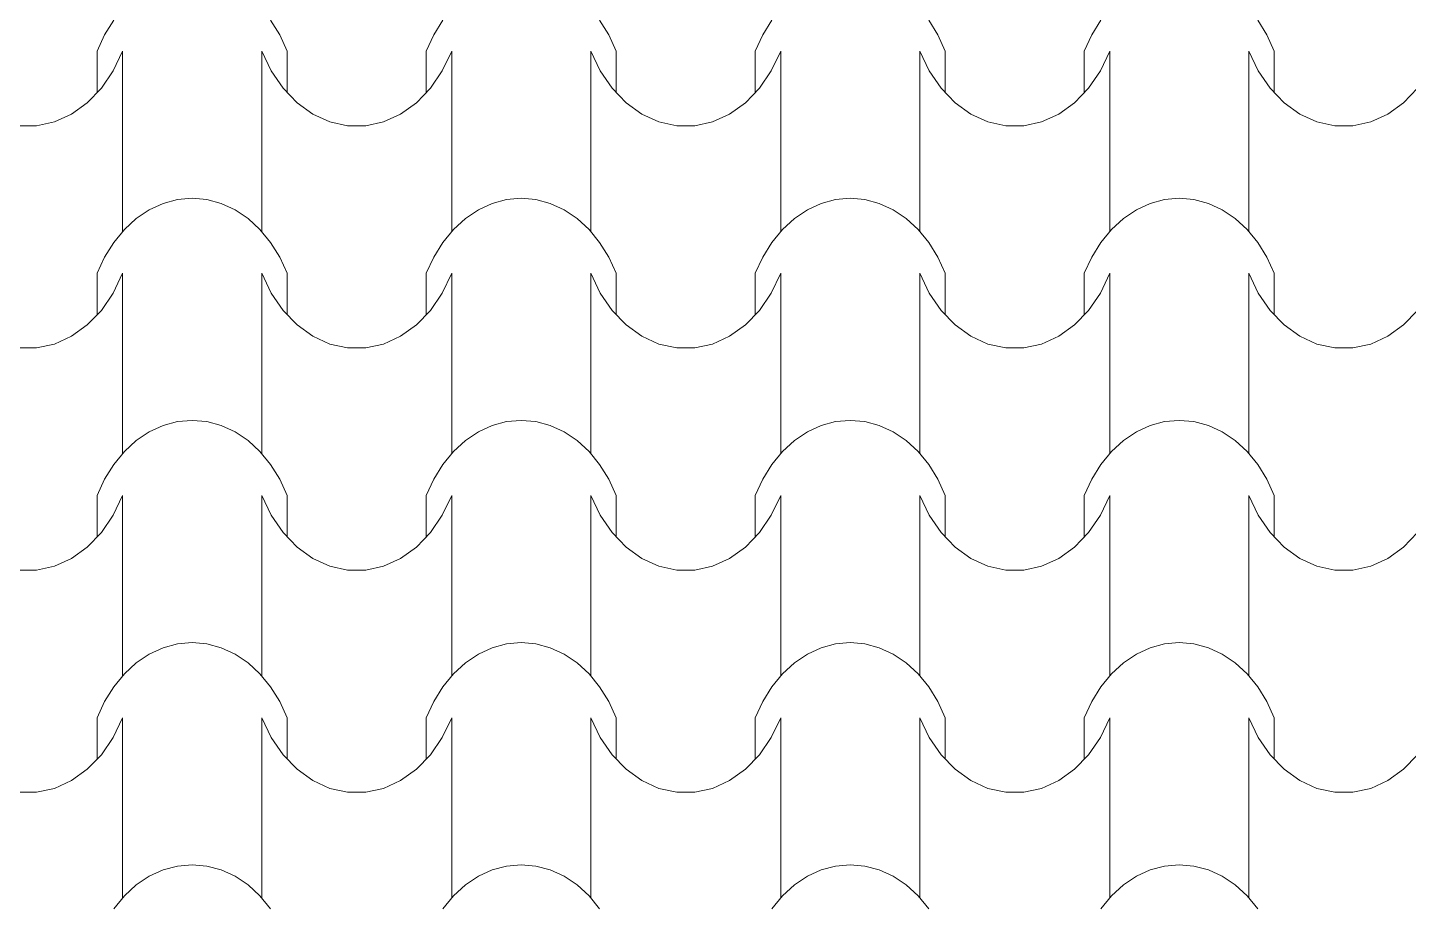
# Model space of a CAD drawing. Header units: millimetres. Extents: x 42452 to 2852333, y -419346 to 834876.
# Drawn here: x 2632399 to 2635234, y 658096 to 659895 of the extents above; entities that cross this region are included whole.
import ezdxf

# ---------------------------------------------------------------- set-up
doc = ezdxf.new("R2010")
doc.units = ezdxf.units.MM
doc.layers.add('M-2 keramitin shtrixi_Ном._пера__21_Pen_No__1', color=7, linetype='Continuous', lineweight=15)
doc.layers.add('memar', color=7, linetype='Continuous', lineweight=25)

# ---------------------------------------------------------------- blocks, each defined once
blk = doc.blocks.new('*X17')
at = {"layer": 'M-2 keramitin shtrixi_Ном._пера__21_Pen_No__1', "color": 7, "linetype": 'Continuous', "lineweight": 15}
for p, q in [((-253782.1, -1359951.9), (-253763.3, -1359921.7)), ((-253441.3, -1359921.7), (-253422.6, -1359951.9)), ((-253106.5, -1359951.9), (-253087.8, -1359921.7)), ((-252765.8, -1359921.7), (-252747.1, -1359951.9)), ((-252430.9, -1359951.9), (-252412.2, -1359921.7)), ((-252090.2, -1359921.7), (-252071.5, -1359951.9)), ((-251755.4, -1359951.9), (-251736.7, -1359921.7)), ((-251414.7, -1359921.7), (-251395.9, -1359951.9)), ((-253797.4, -1359985.1), (-253782.1, -1359951.9)), ((-253422.6, -1359951.9), (-253407.3, -1359985.1)), ((-253121.8, -1359985.1), (-253106.5, -1359951.9)), ((-252747.1, -1359951.9), (-252731.8, -1359985.1)), ((-252446.2, -1359985.1), (-252430.9, -1359951.9)), ((-252071.5, -1359951.9), (-252056.2, -1359985.1)), ((-251770.7, -1359985.1), (-251755.4, -1359951.9)), ((-251395.9, -1359951.9), (-251380.6, -1359985.1)), ((-253797.4, -1360070.2), (-253797.4, -1359985.1)), ((-253745.1, -1359985.1), (-253764.4, -1360025.6)), ((-253745.1, -1360170.2), (-253745.1, -1359985.1)), ((-253459.6, -1360170.2), (-253459.6, -1359985.1)), ((-253440.3, -1360025.6), (-253459.6, -1359985.1)), ((-253407.3, -1360070.2), (-253407.3, -1359985.1)), ((-253121.8, -1360070.2), (-253121.8, -1359985.1)), ((-253069.5, -1359985.1), (-253088.9, -1360025.6)), ((-253069.5, -1360170.2), (-253069.5, -1359985.1)), ((-252784, -1360170.2), (-252784, -1359985.1)), ((-252764.7, -1360025.6), (-252784, -1359985.1)), ((-252731.8, -1360070.2), (-252731.8, -1359985.1)), ((-252446.2, -1360070.2), (-252446.2, -1359985.1)), ((-252394, -1359985.1), (-252413.3, -1360025.6)), ((-252394, -1360170.2), (-252394, -1359985.1)), ((-252108.5, -1360170.2), (-252108.5, -1359985.1)), ((-252089.1, -1360025.6), (-252108.5, -1359985.1)), ((-252056.2, -1360070.2), (-252056.2, -1359985.1)), ((-251770.7, -1360070.2), (-251770.7, -1359985.1)), ((-251718.4, -1359985.1), (-251737.7, -1360025.6)), ((-251718.4, -1360170.2), (-251718.4, -1359985.1)), ((-251432.9, -1360170.2), (-251432.9, -1359985.1)), ((-251413.6, -1360025.6), (-251432.9, -1359985.1)), ((-251380.6, -1360070.2), (-251380.6, -1359985.1)), ((-253764.4, -1360025.6), (-253788.8, -1360061.4)), ((-253415.8, -1360061.4), (-253440.3, -1360025.6)), ((-253088.9, -1360025.6), (-253113.3, -1360061.4)), ((-252740.3, -1360061.4), (-252764.7, -1360025.6)), ((-252413.3, -1360025.6), (-252437.7, -1360061.4)), ((-252064.7, -1360061.4), (-252089.1, -1360025.6)), ((-251737.7, -1360025.6), (-251762.2, -1360061.4)), ((-251389.2, -1360061.4), (-251413.6, -1360025.6)), ((-253788.8, -1360061.4), (-253817.6, -1360091.3)), ((-253387, -1360091.3), (-253415.8, -1360061.4)), ((-253113.3, -1360061.4), (-253142.1, -1360091.3)), ((-252711.5, -1360091.3), (-252740.3, -1360061.4)), ((-252437.7, -1360061.4), (-252466.5, -1360091.3)), ((-252035.9, -1360091.3), (-252064.7, -1360061.4)), ((-251762.2, -1360061.4), (-251791, -1360091.3)), ((-251360.4, -1360091.3), (-251389.2, -1360061.4)), ((-251086.6, -1360061.4), (-251115.4, -1360091.3)), ((-253817.6, -1360091.3), (-253850, -1360114.5)), ((-253354.7, -1360114.5), (-253387, -1360091.3)), ((-253142.1, -1360091.3), (-253174.4, -1360114.5)), ((-252679.1, -1360114.5), (-252711.5, -1360091.3)), ((-252466.5, -1360091.3), (-252498.9, -1360114.5)), ((-252003.6, -1360114.5), (-252035.9, -1360091.3)), ((-251791, -1360091.3), (-251823.3, -1360114.5)), ((-251328, -1360114.5), (-251360.4, -1360091.3)), ((-251115.4, -1360091.3), (-251147.8, -1360114.5)), ((-253885, -1360130.4), (-253921.6, -1360138.4)), ((-253850, -1360114.5), (-253885, -1360130.4)), ((-253319.7, -1360130.4), (-253354.7, -1360114.5)), ((-253283.1, -1360138.4), (-253319.7, -1360130.4)), ((-253209.4, -1360130.4), (-253246, -1360138.4)), ((-253174.4, -1360114.5), (-253209.4, -1360130.4)), ((-252644.1, -1360130.4), (-252679.1, -1360114.5)), ((-252607.6, -1360138.4), (-252644.1, -1360130.4)), ((-252533.9, -1360130.4), (-252570.4, -1360138.4)), ((-252498.9, -1360114.5), (-252533.9, -1360130.4)), ((-251968.6, -1360130.4), (-252003.6, -1360114.5)), ((-251932, -1360138.4), (-251968.6, -1360130.4)), ((-251858.3, -1360130.4), (-251894.9, -1360138.4)), ((-251823.3, -1360114.5), (-251858.3, -1360130.4)), ((-251293, -1360130.4), (-251328, -1360114.5)), ((-251256.4, -1360138.4), (-251293, -1360130.4)), ((-251182.7, -1360130.4), (-251219.3, -1360138.4)), ((-251147.8, -1360114.5), (-251182.7, -1360130.4)), ((-253940.1, -1360138.4), (-253958.7, -1360138.4)), ((-253921.6, -1360138.4), (-253940.1, -1360138.4)), ((-253264.6, -1360138.4), (-253283.1, -1360138.4)), ((-253246, -1360138.4), (-253264.6, -1360138.4)), ((-252589, -1360138.4), (-252607.6, -1360138.4)), ((-252570.4, -1360138.4), (-252589, -1360138.4)), ((-251913.4, -1360138.4), (-251932, -1360138.4)), ((-251894.9, -1360138.4), (-251913.4, -1360138.4)), ((-251237.9, -1360138.4), (-251256.4, -1360138.4)), ((-251219.3, -1360138.4), (-251237.9, -1360138.4)), ((-253745.1, -1360355.3), (-253745.1, -1360170.2)), ((-253459.6, -1360355.3), (-253459.6, -1360170.2)), ((-253069.5, -1360355.3), (-253069.5, -1360170.2)), ((-252784, -1360355.3), (-252784, -1360170.2)), ((-252394, -1360355.3), (-252394, -1360170.2)), ((-252108.5, -1360355.3), (-252108.5, -1360170.2)), ((-251718.4, -1360355.3), (-251718.4, -1360170.2)), ((-251432.9, -1360355.3), (-251432.9, -1360170.2)), ((-253690.3, -1360310.9), (-253662, -1360297.8)), ((-253662, -1360297.8), (-253632.4, -1360289.8)), ((-253632.4, -1360289.8), (-253602.3, -1360287.2)), ((-253602.3, -1360287.2), (-253572.2, -1360289.8)), ((-253572.2, -1360289.8), (-253542.7, -1360297.8)), ((-253542.7, -1360297.8), (-253514.3, -1360310.9)), ((-253014.8, -1360310.9), (-252986.4, -1360297.8)), ((-252986.4, -1360297.8), (-252956.9, -1360289.8)), ((-252956.9, -1360289.8), (-252926.8, -1360287.2)), ((-252926.8, -1360287.2), (-252896.7, -1360289.8)), ((-252896.7, -1360289.8), (-252867.2, -1360297.8)), ((-252867.2, -1360297.8), (-252838.8, -1360310.9)), ((-252339.2, -1360310.9), (-252310.8, -1360297.8)), ((-252310.8, -1360297.8), (-252281.3, -1360289.8)), ((-252281.3, -1360289.8), (-252251.2, -1360287.2)), ((-252251.2, -1360287.2), (-252221.1, -1360289.8)), ((-252221.1, -1360289.8), (-252191.6, -1360297.8)), ((-252191.6, -1360297.8), (-252163.2, -1360310.9)), ((-251663.7, -1360310.9), (-251635.3, -1360297.8)), ((-251635.3, -1360297.8), (-251605.8, -1360289.8)), ((-251605.8, -1360289.8), (-251575.7, -1360287.2)), ((-251575.7, -1360287.2), (-251545.6, -1360289.8)), ((-251545.6, -1360289.8), (-251516, -1360297.8)), ((-251516, -1360297.8), (-251487.7, -1360310.9)), ((-253741.5, -1360351.4), (-253717, -1360328.9)), ((-253717, -1360328.9), (-253690.3, -1360310.9)), ((-253514.3, -1360310.9), (-253487.7, -1360328.9)), ((-253487.7, -1360328.9), (-253463.2, -1360351.4)), ((-253066, -1360351.4), (-253041.5, -1360328.9)), ((-253041.5, -1360328.9), (-253014.8, -1360310.9)), ((-252838.8, -1360310.9), (-252812.1, -1360328.9)), ((-252812.1, -1360328.9), (-252787.6, -1360351.4)), ((-252390.4, -1360351.4), (-252365.9, -1360328.9)), ((-252365.9, -1360328.9), (-252339.2, -1360310.9)), ((-252163.2, -1360310.9), (-252136.5, -1360328.9)), ((-252136.5, -1360328.9), (-252112, -1360351.4)), ((-251714.8, -1360351.4), (-251690.3, -1360328.9)), ((-251690.3, -1360328.9), (-251663.7, -1360310.9)), ((-251487.7, -1360310.9), (-251461, -1360328.9)), ((-251461, -1360328.9), (-251436.5, -1360351.4)), ((-253763.3, -1360378), (-253741.5, -1360351.4)), ((-253463.2, -1360351.4), (-253441.3, -1360378)), ((-253087.8, -1360378), (-253066, -1360351.4)), ((-252787.6, -1360351.4), (-252765.8, -1360378)), ((-252412.2, -1360378), (-252390.4, -1360351.4)), ((-252112, -1360351.4), (-252090.2, -1360378)), ((-251736.7, -1360378), (-251714.8, -1360351.4)), ((-251436.5, -1360351.4), (-251414.7, -1360378)), ((-253782.1, -1360408.2), (-253763.3, -1360378)), ((-253441.3, -1360378), (-253422.6, -1360408.2)), ((-253106.5, -1360408.2), (-253087.8, -1360378)), ((-252765.8, -1360378), (-252747.1, -1360408.2)), ((-252430.9, -1360408.2), (-252412.2, -1360378)), ((-252090.2, -1360378), (-252071.5, -1360408.2)), ((-251755.4, -1360408.2), (-251736.7, -1360378)), ((-251414.7, -1360378), (-251395.9, -1360408.2)), ((-253797.4, -1360441.5), (-253782.1, -1360408.2)), ((-253422.6, -1360408.2), (-253407.3, -1360441.5)), ((-253121.8, -1360441.5), (-253106.5, -1360408.2)), ((-252747.1, -1360408.2), (-252731.8, -1360441.5)), ((-252446.2, -1360441.5), (-252430.9, -1360408.2)), ((-252071.5, -1360408.2), (-252056.2, -1360441.5)), ((-251770.7, -1360441.5), (-251755.4, -1360408.2)), ((-251395.9, -1360408.2), (-251380.6, -1360441.5)), ((-253797.4, -1360526.6), (-253797.4, -1360441.5)), ((-253745.1, -1360441.5), (-253764.4, -1360482)), ((-253745.1, -1360626.6), (-253745.1, -1360441.5)), ((-253459.6, -1360626.6), (-253459.6, -1360441.5)), ((-253440.3, -1360482), (-253459.6, -1360441.5)), ((-253407.3, -1360526.6), (-253407.3, -1360441.5)), ((-253121.8, -1360526.6), (-253121.8, -1360441.5)), ((-253069.5, -1360441.5), (-253088.9, -1360482)), ((-253069.5, -1360626.6), (-253069.5, -1360441.5)), ((-252784, -1360626.6), (-252784, -1360441.5)), ((-252764.7, -1360482), (-252784, -1360441.5)), ((-252731.8, -1360526.6), (-252731.8, -1360441.5)), ((-252446.2, -1360526.6), (-252446.2, -1360441.5)), ((-252394, -1360441.5), (-252413.3, -1360482)), ((-252394, -1360626.6), (-252394, -1360441.5)), ((-252108.5, -1360626.6), (-252108.5, -1360441.5)), ((-252089.1, -1360482), (-252108.5, -1360441.5)), ((-252056.2, -1360526.6), (-252056.2, -1360441.5)), ((-251770.7, -1360526.6), (-251770.7, -1360441.5)), ((-251718.4, -1360441.5), (-251737.7, -1360482)), ((-251718.4, -1360626.6), (-251718.4, -1360441.5)), ((-251432.9, -1360626.6), (-251432.9, -1360441.5)), ((-251413.6, -1360482), (-251432.9, -1360441.5)), ((-251380.6, -1360526.6), (-251380.6, -1360441.5)), ((-253764.4, -1360482), (-253788.8, -1360517.7)), ((-253415.8, -1360517.7), (-253440.3, -1360482)), ((-253088.9, -1360482), (-253113.3, -1360517.7)), ((-252740.3, -1360517.7), (-252764.7, -1360482)), ((-252413.3, -1360482), (-252437.7, -1360517.7)), ((-252064.7, -1360517.7), (-252089.1, -1360482)), ((-251737.7, -1360482), (-251762.2, -1360517.7)), ((-251389.2, -1360517.7), (-251413.6, -1360482)), ((-253788.8, -1360517.7), (-253817.6, -1360547.6)), ((-253387, -1360547.6), (-253415.8, -1360517.7)), ((-253113.3, -1360517.7), (-253142.1, -1360547.6)), ((-252711.5, -1360547.6), (-252740.3, -1360517.7)), ((-252437.7, -1360517.7), (-252466.5, -1360547.6)), ((-252035.9, -1360547.6), (-252064.7, -1360517.7)), ((-251762.2, -1360517.7), (-251791, -1360547.6)), ((-251360.4, -1360547.6), (-251389.2, -1360517.7)), ((-251086.6, -1360517.7), (-251115.4, -1360547.6)), ((-253817.6, -1360547.6), (-253850, -1360570.9)), ((-253354.7, -1360570.9), (-253387, -1360547.6)), ((-253142.1, -1360547.6), (-253174.4, -1360570.9)), ((-252679.1, -1360570.9), (-252711.5, -1360547.6)), ((-252466.5, -1360547.6), (-252498.9, -1360570.9)), ((-252003.6, -1360570.9), (-252035.9, -1360547.6)), ((-251791, -1360547.6), (-251823.3, -1360570.9)), ((-251328, -1360570.9), (-251360.4, -1360547.6)), ((-251115.4, -1360547.6), (-251147.8, -1360570.9)), ((-253885, -1360586.7), (-253921.6, -1360594.8)), ((-253850, -1360570.9), (-253885, -1360586.7)), ((-253319.7, -1360586.7), (-253354.7, -1360570.9)), ((-253283.1, -1360594.8), (-253319.7, -1360586.7)), ((-253209.4, -1360586.7), (-253246, -1360594.8)), ((-253174.4, -1360570.9), (-253209.4, -1360586.7)), ((-252644.1, -1360586.7), (-252679.1, -1360570.9)), ((-252607.6, -1360594.8), (-252644.1, -1360586.7)), ((-252533.9, -1360586.7), (-252570.4, -1360594.8)), ((-252498.9, -1360570.9), (-252533.9, -1360586.7)), ((-251968.6, -1360586.7), (-252003.6, -1360570.9)), ((-251932, -1360594.8), (-251968.6, -1360586.7)), ((-251858.3, -1360586.7), (-251894.9, -1360594.8)), ((-251823.3, -1360570.9), (-251858.3, -1360586.7)), ((-251293, -1360586.7), (-251328, -1360570.9)), ((-251256.4, -1360594.8), (-251293, -1360586.7)), ((-251182.7, -1360586.7), (-251219.3, -1360594.8)), ((-251147.8, -1360570.9), (-251182.7, -1360586.7)), ((-253940.1, -1360594.8), (-253958.7, -1360594.8)), ((-253921.6, -1360594.8), (-253940.1, -1360594.8)), ((-253264.6, -1360594.8), (-253283.1, -1360594.8)), ((-253246, -1360594.8), (-253264.6, -1360594.8)), ((-252589, -1360594.8), (-252607.6, -1360594.8)), ((-252570.4, -1360594.8), (-252589, -1360594.8)), ((-251913.4, -1360594.8), (-251932, -1360594.8)), ((-251894.9, -1360594.8), (-251913.4, -1360594.8)), ((-251237.9, -1360594.8), (-251256.4, -1360594.8)), ((-251219.3, -1360594.8), (-251237.9, -1360594.8)), ((-253745.1, -1360811.6), (-253745.1, -1360626.6)), ((-253459.6, -1360811.6), (-253459.6, -1360626.6)), ((-253069.5, -1360811.6), (-253069.5, -1360626.6)), ((-252784, -1360811.6), (-252784, -1360626.6)), ((-252394, -1360811.6), (-252394, -1360626.6)), ((-252108.5, -1360811.6), (-252108.5, -1360626.6)), ((-251718.4, -1360811.6), (-251718.4, -1360626.6)), ((-251432.9, -1360811.6), (-251432.9, -1360626.6)), ((-253690.3, -1360767.2), (-253662, -1360754.1)), ((-253662, -1360754.1), (-253632.4, -1360746.2)), ((-253632.4, -1360746.2), (-253602.3, -1360743.5)), ((-253602.3, -1360743.5), (-253572.2, -1360746.2)), ((-253572.2, -1360746.2), (-253542.7, -1360754.1)), ((-253542.7, -1360754.1), (-253514.3, -1360767.2)), ((-253014.8, -1360767.2), (-252986.4, -1360754.1)), ((-252986.4, -1360754.1), (-252956.9, -1360746.2)), ((-252956.9, -1360746.2), (-252926.8, -1360743.5)), ((-252926.8, -1360743.5), (-252896.7, -1360746.2)), ((-252896.7, -1360746.2), (-252867.2, -1360754.1)), ((-252867.2, -1360754.1), (-252838.8, -1360767.2)), ((-252339.2, -1360767.2), (-252310.8, -1360754.1)), ((-252310.8, -1360754.1), (-252281.3, -1360746.2)), ((-252281.3, -1360746.2), (-252251.2, -1360743.5)), ((-252251.2, -1360743.5), (-252221.1, -1360746.2)), ((-252221.1, -1360746.2), (-252191.6, -1360754.1)), ((-252191.6, -1360754.1), (-252163.2, -1360767.2)), ((-251663.7, -1360767.2), (-251635.3, -1360754.1)), ((-251635.3, -1360754.1), (-251605.8, -1360746.2)), ((-251605.8, -1360746.2), (-251575.7, -1360743.5)), ((-251575.7, -1360743.5), (-251545.6, -1360746.2)), ((-251545.6, -1360746.2), (-251516, -1360754.1)), ((-251516, -1360754.1), (-251487.7, -1360767.2)), ((-253741.5, -1360807.7), (-253717, -1360785.2)), ((-253717, -1360785.2), (-253690.3, -1360767.2)), ((-253514.3, -1360767.2), (-253487.7, -1360785.2)), ((-253487.7, -1360785.2), (-253463.2, -1360807.7)), ((-253066, -1360807.7), (-253041.5, -1360785.2)), ((-253041.5, -1360785.2), (-253014.8, -1360767.2)), ((-252838.8, -1360767.2), (-252812.1, -1360785.2)), ((-252812.1, -1360785.2), (-252787.6, -1360807.7)), ((-252390.4, -1360807.7), (-252365.9, -1360785.2)), ((-252365.9, -1360785.2), (-252339.2, -1360767.2)), ((-252163.2, -1360767.2), (-252136.5, -1360785.2)), ((-252136.5, -1360785.2), (-252112, -1360807.7)), ((-251714.8, -1360807.7), (-251690.3, -1360785.2)), ((-251690.3, -1360785.2), (-251663.7, -1360767.2)), ((-251487.7, -1360767.2), (-251461, -1360785.2)), ((-251461, -1360785.2), (-251436.5, -1360807.7)), ((-253763.3, -1360834.4), (-253741.5, -1360807.7)), ((-253463.2, -1360807.7), (-253441.3, -1360834.4)), ((-253087.8, -1360834.4), (-253066, -1360807.7)), ((-252787.6, -1360807.7), (-252765.8, -1360834.4)), ((-252412.2, -1360834.4), (-252390.4, -1360807.7)), ((-252112, -1360807.7), (-252090.2, -1360834.4)), ((-251736.7, -1360834.4), (-251714.8, -1360807.7)), ((-251436.5, -1360807.7), (-251414.7, -1360834.4)), ((-253782.1, -1360864.6), (-253763.3, -1360834.4)), ((-253441.3, -1360834.4), (-253422.6, -1360864.6)), ((-253106.5, -1360864.6), (-253087.8, -1360834.4)), ((-252765.8, -1360834.4), (-252747.1, -1360864.6)), ((-252430.9, -1360864.6), (-252412.2, -1360834.4)), ((-252090.2, -1360834.4), (-252071.5, -1360864.6)), ((-251755.4, -1360864.6), (-251736.7, -1360834.4)), ((-251414.7, -1360834.4), (-251395.9, -1360864.6)), ((-253797.4, -1360897.8), (-253782.1, -1360864.6)), ((-253422.6, -1360864.6), (-253407.3, -1360897.8)), ((-253121.8, -1360897.8), (-253106.5, -1360864.6)), ((-252747.1, -1360864.6), (-252731.8, -1360897.8)), ((-252446.2, -1360897.8), (-252430.9, -1360864.6)), ((-252071.5, -1360864.6), (-252056.2, -1360897.8)), ((-251770.7, -1360897.8), (-251755.4, -1360864.6)), ((-251395.9, -1360864.6), (-251380.6, -1360897.8)), ((-253797.4, -1360982.9), (-253797.4, -1360897.8)), ((-253745.1, -1360897.8), (-253764.4, -1360938.3)), ((-253745.1, -1361082.9), (-253745.1, -1360897.8)), ((-253459.6, -1361082.9), (-253459.6, -1360897.8)), ((-253440.3, -1360938.3), (-253459.6, -1360897.8)), ((-253407.3, -1360982.9), (-253407.3, -1360897.8)), ((-253121.8, -1360982.9), (-253121.8, -1360897.8)), ((-253069.5, -1360897.8), (-253088.9, -1360938.3)), ((-253069.5, -1361082.9), (-253069.5, -1360897.8)), ((-252784, -1361082.9), (-252784, -1360897.8)), ((-252764.7, -1360938.3), (-252784, -1360897.8)), ((-252731.8, -1360982.9), (-252731.8, -1360897.8)), ((-252446.2, -1360982.9), (-252446.2, -1360897.8)), ((-252394, -1360897.8), (-252413.3, -1360938.3)), ((-252394, -1361082.9), (-252394, -1360897.8)), ((-252108.5, -1361082.9), (-252108.5, -1360897.8)), ((-252089.1, -1360938.3), (-252108.5, -1360897.8)), ((-252056.2, -1360982.9), (-252056.2, -1360897.8)), ((-251770.7, -1360982.9), (-251770.7, -1360897.8)), ((-251718.4, -1360897.8), (-251737.7, -1360938.3)), ((-251718.4, -1361082.9), (-251718.4, -1360897.8)), ((-251432.9, -1361082.9), (-251432.9, -1360897.8)), ((-251413.6, -1360938.3), (-251432.9, -1360897.8)), ((-251380.6, -1360982.9), (-251380.6, -1360897.8)), ((-253764.4, -1360938.3), (-253788.8, -1360974.1)), ((-253415.8, -1360974.1), (-253440.3, -1360938.3)), ((-253088.9, -1360938.3), (-253113.3, -1360974.1)), ((-252740.3, -1360974.1), (-252764.7, -1360938.3)), ((-252413.3, -1360938.3), (-252437.7, -1360974.1)), ((-252064.7, -1360974.1), (-252089.1, -1360938.3)), ((-251737.7, -1360938.3), (-251762.2, -1360974.1)), ((-251389.2, -1360974.1), (-251413.6, -1360938.3)), ((-253788.8, -1360974.1), (-253817.6, -1361004)), ((-253387, -1361004), (-253415.8, -1360974.1)), ((-253113.3, -1360974.1), (-253142.1, -1361004)), ((-252711.5, -1361004), (-252740.3, -1360974.1)), ((-252437.7, -1360974.1), (-252466.5, -1361004)), ((-252035.9, -1361004), (-252064.7, -1360974.1)), ((-251762.2, -1360974.1), (-251791, -1361004)), ((-251360.4, -1361004), (-251389.2, -1360974.1)), ((-251086.6, -1360974.1), (-251115.4, -1361004)), ((-253817.6, -1361004), (-253850, -1361027.2)), ((-253354.7, -1361027.2), (-253387, -1361004)), ((-253142.1, -1361004), (-253174.4, -1361027.2)), ((-252679.1, -1361027.2), (-252711.5, -1361004)), ((-252466.5, -1361004), (-252498.9, -1361027.2)), ((-252003.6, -1361027.2), (-252035.9, -1361004)), ((-251791, -1361004), (-251823.3, -1361027.2)), ((-251328, -1361027.2), (-251360.4, -1361004)), ((-251115.4, -1361004), (-251147.8, -1361027.2)), ((-253850, -1361027.2), (-253885, -1361043.1)), ((-253319.7, -1361043.1), (-253354.7, -1361027.2)), ((-253174.4, -1361027.2), (-253209.4, -1361043.1)), ((-252644.1, -1361043.1), (-252679.1, -1361027.2)), ((-252498.9, -1361027.2), (-252533.9, -1361043.1)), ((-251968.6, -1361043.1), (-252003.6, -1361027.2)), ((-251823.3, -1361027.2), (-251858.3, -1361043.1)), ((-251293, -1361043.1), (-251328, -1361027.2)), ((-251147.8, -1361027.2), (-251182.7, -1361043.1)), ((-253940.1, -1361051.1), (-253958.7, -1361051.1)), ((-253921.6, -1361051.1), (-253940.1, -1361051.1)), ((-253885, -1361043.1), (-253921.6, -1361051.1)), ((-253283.1, -1361051.1), (-253319.7, -1361043.1)), ((-253264.6, -1361051.1), (-253283.1, -1361051.1)), ((-253246, -1361051.1), (-253264.6, -1361051.1)), ((-253209.4, -1361043.1), (-253246, -1361051.1)), ((-252607.6, -1361051.1), (-252644.1, -1361043.1)), ((-252589, -1361051.1), (-252607.6, -1361051.1)), ((-252570.4, -1361051.1), (-252589, -1361051.1)), ((-252533.9, -1361043.1), (-252570.4, -1361051.1)), ((-251932, -1361051.1), (-251968.6, -1361043.1)), ((-251913.4, -1361051.1), (-251932, -1361051.1)), ((-251894.9, -1361051.1), (-251913.4, -1361051.1)), ((-251858.3, -1361043.1), (-251894.9, -1361051.1)), ((-251256.4, -1361051.1), (-251293, -1361043.1)), ((-251237.9, -1361051.1), (-251256.4, -1361051.1)), ((-251219.3, -1361051.1), (-251237.9, -1361051.1)), ((-251182.7, -1361043.1), (-251219.3, -1361051.1)), ((-253745.1, -1361268), (-253745.1, -1361082.9)), ((-253459.6, -1361268), (-253459.6, -1361082.9)), ((-253069.5, -1361268), (-253069.5, -1361082.9)), ((-252784, -1361268), (-252784, -1361082.9)), ((-252394, -1361268), (-252394, -1361082.9)), ((-252108.5, -1361268), (-252108.5, -1361082.9)), ((-251718.4, -1361268), (-251718.4, -1361082.9)), ((-251432.9, -1361268), (-251432.9, -1361082.9)), ((-253690.3, -1361223.6), (-253662, -1361210.5)), ((-253662, -1361210.5), (-253632.4, -1361202.5)), ((-253632.4, -1361202.5), (-253602.3, -1361199.9)), ((-253602.3, -1361199.9), (-253572.2, -1361202.5)), ((-253572.2, -1361202.5), (-253542.7, -1361210.5)), ((-253542.7, -1361210.5), (-253514.3, -1361223.6)), ((-253014.8, -1361223.6), (-252986.4, -1361210.5)), ((-252986.4, -1361210.5), (-252956.9, -1361202.5)), ((-252956.9, -1361202.5), (-252926.8, -1361199.9)), ((-252926.8, -1361199.9), (-252896.7, -1361202.5)), ((-252896.7, -1361202.5), (-252867.2, -1361210.5)), ((-252867.2, -1361210.5), (-252838.8, -1361223.6)), ((-252339.2, -1361223.6), (-252310.8, -1361210.5)), ((-252310.8, -1361210.5), (-252281.3, -1361202.5)), ((-252281.3, -1361202.5), (-252251.2, -1361199.9)), ((-252251.2, -1361199.9), (-252221.1, -1361202.5)), ((-252221.1, -1361202.5), (-252191.6, -1361210.5)), ((-252191.6, -1361210.5), (-252163.2, -1361223.6)), ((-251663.7, -1361223.6), (-251635.3, -1361210.5)), ((-251635.3, -1361210.5), (-251605.8, -1361202.5)), ((-251605.8, -1361202.5), (-251575.7, -1361199.9)), ((-251575.7, -1361199.9), (-251545.6, -1361202.5)), ((-251545.6, -1361202.5), (-251516, -1361210.5)), ((-251516, -1361210.5), (-251487.7, -1361223.6)), ((-253717, -1361241.6), (-253690.3, -1361223.6)), ((-253514.3, -1361223.6), (-253487.7, -1361241.6)), ((-253041.5, -1361241.6), (-253014.8, -1361223.6)), ((-252838.8, -1361223.6), (-252812.1, -1361241.6)), ((-252365.9, -1361241.6), (-252339.2, -1361223.6)), ((-252163.2, -1361223.6), (-252136.5, -1361241.6)), ((-251690.3, -1361241.6), (-251663.7, -1361223.6)), ((-251487.7, -1361223.6), (-251461, -1361241.6)), ((-253763.3, -1361290.7), (-253741.5, -1361264.1)), ((-253741.5, -1361264.1), (-253717, -1361241.6)), ((-253487.7, -1361241.6), (-253463.2, -1361264.1)), ((-253463.2, -1361264.1), (-253441.3, -1361290.7)), ((-253087.8, -1361290.7), (-253066, -1361264.1)), ((-253066, -1361264.1), (-253041.5, -1361241.6)), ((-252812.1, -1361241.6), (-252787.6, -1361264.1)), ((-252787.6, -1361264.1), (-252765.8, -1361290.7)), ((-252412.2, -1361290.7), (-252390.4, -1361264.1)), ((-252390.4, -1361264.1), (-252365.9, -1361241.6)), ((-252136.5, -1361241.6), (-252112, -1361264.1)), ((-252112, -1361264.1), (-252090.2, -1361290.7)), ((-251736.7, -1361290.7), (-251714.8, -1361264.1)), ((-251714.8, -1361264.1), (-251690.3, -1361241.6)), ((-251461, -1361241.6), (-251436.5, -1361264.1)), ((-251436.5, -1361264.1), (-251414.7, -1361290.7)), ((-253782.1, -1361320.9), (-253763.3, -1361290.7)), ((-253441.3, -1361290.7), (-253422.6, -1361320.9)), ((-253106.5, -1361320.9), (-253087.8, -1361290.7)), ((-252765.8, -1361290.7), (-252747.1, -1361320.9)), ((-252430.9, -1361320.9), (-252412.2, -1361290.7)), ((-252090.2, -1361290.7), (-252071.5, -1361320.9)), ((-251755.4, -1361320.9), (-251736.7, -1361290.7)), ((-251414.7, -1361290.7), (-251395.9, -1361320.9)), ((-253797.4, -1361354.2), (-253782.1, -1361320.9)), ((-253422.6, -1361320.9), (-253407.3, -1361354.2)), ((-253121.8, -1361354.2), (-253106.5, -1361320.9)), ((-252747.1, -1361320.9), (-252731.8, -1361354.2)), ((-252446.2, -1361354.2), (-252430.9, -1361320.9)), ((-252071.5, -1361320.9), (-252056.2, -1361354.2)), ((-251770.7, -1361354.2), (-251755.4, -1361320.9)), ((-251395.9, -1361320.9), (-251380.6, -1361354.2)), ((-253797.4, -1361439.3), (-253797.4, -1361354.2)), ((-253745.1, -1361354.2), (-253764.4, -1361394.7)), ((-253745.1, -1361539.3), (-253745.1, -1361354.2)), ((-253459.6, -1361539.3), (-253459.6, -1361354.2)), ((-253440.3, -1361394.7), (-253459.6, -1361354.2)), ((-253407.3, -1361439.3), (-253407.3, -1361354.2)), ((-253121.8, -1361439.3), (-253121.8, -1361354.2)), ((-253069.5, -1361354.2), (-253088.9, -1361394.7)), ((-253069.5, -1361539.3), (-253069.5, -1361354.2)), ((-252784, -1361539.3), (-252784, -1361354.2)), ((-252764.7, -1361394.7), (-252784, -1361354.2)), ((-252731.8, -1361439.3), (-252731.8, -1361354.2)), ((-252446.2, -1361439.3), (-252446.2, -1361354.2)), ((-252394, -1361354.2), (-252413.3, -1361394.7)), ((-252394, -1361539.3), (-252394, -1361354.2)), ((-252108.5, -1361539.3), (-252108.5, -1361354.2)), ((-252089.1, -1361394.7), (-252108.5, -1361354.2)), ((-252056.2, -1361439.3), (-252056.2, -1361354.2)), ((-251770.7, -1361439.3), (-251770.7, -1361354.2)), ((-251718.4, -1361354.2), (-251737.7, -1361394.7)), ((-251718.4, -1361539.3), (-251718.4, -1361354.2)), ((-251432.9, -1361539.3), (-251432.9, -1361354.2)), ((-251413.6, -1361394.7), (-251432.9, -1361354.2)), ((-251380.6, -1361439.3), (-251380.6, -1361354.2)), ((-253764.4, -1361394.7), (-253788.8, -1361430.4)), ((-253415.8, -1361430.4), (-253440.3, -1361394.7)), ((-253088.9, -1361394.7), (-253113.3, -1361430.4)), ((-252740.3, -1361430.4), (-252764.7, -1361394.7)), ((-252413.3, -1361394.7), (-252437.7, -1361430.4)), ((-252064.7, -1361430.4), (-252089.1, -1361394.7)), ((-251737.7, -1361394.7), (-251762.2, -1361430.4)), ((-251389.2, -1361430.4), (-251413.6, -1361394.7)), ((-253788.8, -1361430.4), (-253817.6, -1361460.3)), ((-253387, -1361460.3), (-253415.8, -1361430.4)), ((-253113.3, -1361430.4), (-253142.1, -1361460.3)), ((-252711.5, -1361460.3), (-252740.3, -1361430.4)), ((-252437.7, -1361430.4), (-252466.5, -1361460.3)), ((-252035.9, -1361460.3), (-252064.7, -1361430.4)), ((-251762.2, -1361430.4), (-251791, -1361460.3)), ((-251360.4, -1361460.3), (-251389.2, -1361430.4)), ((-251086.6, -1361430.4), (-251115.4, -1361460.3)), ((-253817.6, -1361460.3), (-253850, -1361483.6)), ((-253354.7, -1361483.6), (-253387, -1361460.3)), ((-253142.1, -1361460.3), (-253174.4, -1361483.6)), ((-252679.1, -1361483.6), (-252711.5, -1361460.3)), ((-252466.5, -1361460.3), (-252498.9, -1361483.6)), ((-252003.6, -1361483.6), (-252035.9, -1361460.3)), ((-251791, -1361460.3), (-251823.3, -1361483.6)), ((-251328, -1361483.6), (-251360.4, -1361460.3)), ((-251115.4, -1361460.3), (-251147.8, -1361483.6)), ((-253850, -1361483.6), (-253885, -1361499.4)), ((-253319.7, -1361499.4), (-253354.7, -1361483.6)), ((-253174.4, -1361483.6), (-253209.4, -1361499.4)), ((-252644.1, -1361499.4), (-252679.1, -1361483.6)), ((-252498.9, -1361483.6), (-252533.9, -1361499.4)), ((-251968.6, -1361499.4), (-252003.6, -1361483.6)), ((-251823.3, -1361483.6), (-251858.3, -1361499.4)), ((-251293, -1361499.4), (-251328, -1361483.6)), ((-251147.8, -1361483.6), (-251182.7, -1361499.4)), ((-253940.1, -1361507.5), (-253958.7, -1361507.5)), ((-253921.6, -1361507.5), (-253940.1, -1361507.5)), ((-253885, -1361499.4), (-253921.6, -1361507.5)), ((-253283.1, -1361507.5), (-253319.7, -1361499.4)), ((-253264.6, -1361507.5), (-253283.1, -1361507.5)), ((-253246, -1361507.5), (-253264.6, -1361507.5)), ((-253209.4, -1361499.4), (-253246, -1361507.5)), ((-252607.6, -1361507.5), (-252644.1, -1361499.4)), ((-252589, -1361507.5), (-252607.6, -1361507.5)), ((-252570.4, -1361507.5), (-252589, -1361507.5)), ((-252533.9, -1361499.4), (-252570.4, -1361507.5)), ((-251932, -1361507.5), (-251968.6, -1361499.4)), ((-251913.4, -1361507.5), (-251932, -1361507.5)), ((-251894.9, -1361507.5), (-251913.4, -1361507.5)), ((-251858.3, -1361499.4), (-251894.9, -1361507.5)), ((-251256.4, -1361507.5), (-251293, -1361499.4)), ((-251237.9, -1361507.5), (-251256.4, -1361507.5)), ((-251219.3, -1361507.5), (-251237.9, -1361507.5)), ((-251182.7, -1361499.4), (-251219.3, -1361507.5)), ((-253745.1, -1361724.3), (-253745.1, -1361539.3)), ((-253459.6, -1361724.3), (-253459.6, -1361539.3)), ((-253069.5, -1361724.3), (-253069.5, -1361539.3)), ((-252784, -1361724.3), (-252784, -1361539.3)), ((-252394, -1361724.3), (-252394, -1361539.3)), ((-252108.5, -1361724.3), (-252108.5, -1361539.3)), ((-251718.4, -1361724.3), (-251718.4, -1361539.3)), ((-251432.9, -1361724.3), (-251432.9, -1361539.3)), ((-253662, -1361666.8), (-253632.4, -1361658.9)), ((-253632.4, -1361658.9), (-253602.3, -1361656.2)), ((-253602.3, -1361656.2), (-253572.2, -1361658.9)), ((-253572.2, -1361658.9), (-253542.7, -1361666.8)), ((-252986.4, -1361666.8), (-252956.9, -1361658.9)), ((-252956.9, -1361658.9), (-252926.8, -1361656.2)), ((-252926.8, -1361656.2), (-252896.7, -1361658.9)), ((-252896.7, -1361658.9), (-252867.2, -1361666.8)), ((-252310.8, -1361666.8), (-252281.3, -1361658.9)), ((-252281.3, -1361658.9), (-252251.2, -1361656.2)), ((-252251.2, -1361656.2), (-252221.1, -1361658.9)), ((-252221.1, -1361658.9), (-252191.6, -1361666.8)), ((-251635.3, -1361666.8), (-251605.8, -1361658.9)), ((-251605.8, -1361658.9), (-251575.7, -1361656.2)), ((-251575.7, -1361656.2), (-251545.6, -1361658.9)), ((-251545.6, -1361658.9), (-251516, -1361666.8)), ((-253717, -1361697.9), (-253690.3, -1361679.9)), ((-253690.3, -1361679.9), (-253662, -1361666.8)), ((-253542.7, -1361666.8), (-253514.3, -1361679.9)), ((-253514.3, -1361679.9), (-253487.7, -1361697.9)), ((-253041.5, -1361697.9), (-253014.8, -1361679.9)), ((-253014.8, -1361679.9), (-252986.4, -1361666.8)), ((-252867.2, -1361666.8), (-252838.8, -1361679.9)), ((-252838.8, -1361679.9), (-252812.1, -1361697.9)), ((-252365.9, -1361697.9), (-252339.2, -1361679.9)), ((-252339.2, -1361679.9), (-252310.8, -1361666.8)), ((-252191.6, -1361666.8), (-252163.2, -1361679.9)), ((-252163.2, -1361679.9), (-252136.5, -1361697.9)), ((-251690.3, -1361697.9), (-251663.7, -1361679.9)), ((-251663.7, -1361679.9), (-251635.3, -1361666.8)), ((-251516, -1361666.8), (-251487.7, -1361679.9)), ((-251487.7, -1361679.9), (-251461, -1361697.9)), ((-253763.3, -1361747.1), (-253741.5, -1361720.4)), ((-253741.5, -1361720.4), (-253717, -1361697.9)), ((-253487.7, -1361697.9), (-253463.2, -1361720.4)), ((-253463.2, -1361720.4), (-253441.3, -1361747.1)), ((-253087.8, -1361747.1), (-253066, -1361720.4)), ((-253066, -1361720.4), (-253041.5, -1361697.9)), ((-252812.1, -1361697.9), (-252787.6, -1361720.4)), ((-252787.6, -1361720.4), (-252765.8, -1361747.1)), ((-252412.2, -1361747.1), (-252390.4, -1361720.4)), ((-252390.4, -1361720.4), (-252365.9, -1361697.9)), ((-252136.5, -1361697.9), (-252112, -1361720.4)), ((-252112, -1361720.4), (-252090.2, -1361747.1)), ((-251736.7, -1361747.1), (-251714.8, -1361720.4)), ((-251714.8, -1361720.4), (-251690.3, -1361697.9)), ((-251461, -1361697.9), (-251436.5, -1361720.4)), ((-251436.5, -1361720.4), (-251414.7, -1361747.1))]:
    blk.add_line(p, q, dxfattribs=at)
blk = doc.blocks.new('Fill_2')
at = {"layer": 'M-2 keramitin shtrixi_Ном._пера__21_Pen_No__1', "color": 7, "linetype": 'Continuous', "lineweight": 15}
blk.add_blockref('*X17', (0, 0), dxfattribs=at)

msp = doc.modelspace()

# ---------------------------------------------------------------- block references
at = {"layer": 'memar', "color": 7, "linetype": 'Continuous', "lineweight": 25}
msp.add_blockref('Fill_2', (2886339.52978, 2019832.0495), dxfattribs=at)

doc.saveas('drawing.dxf')
